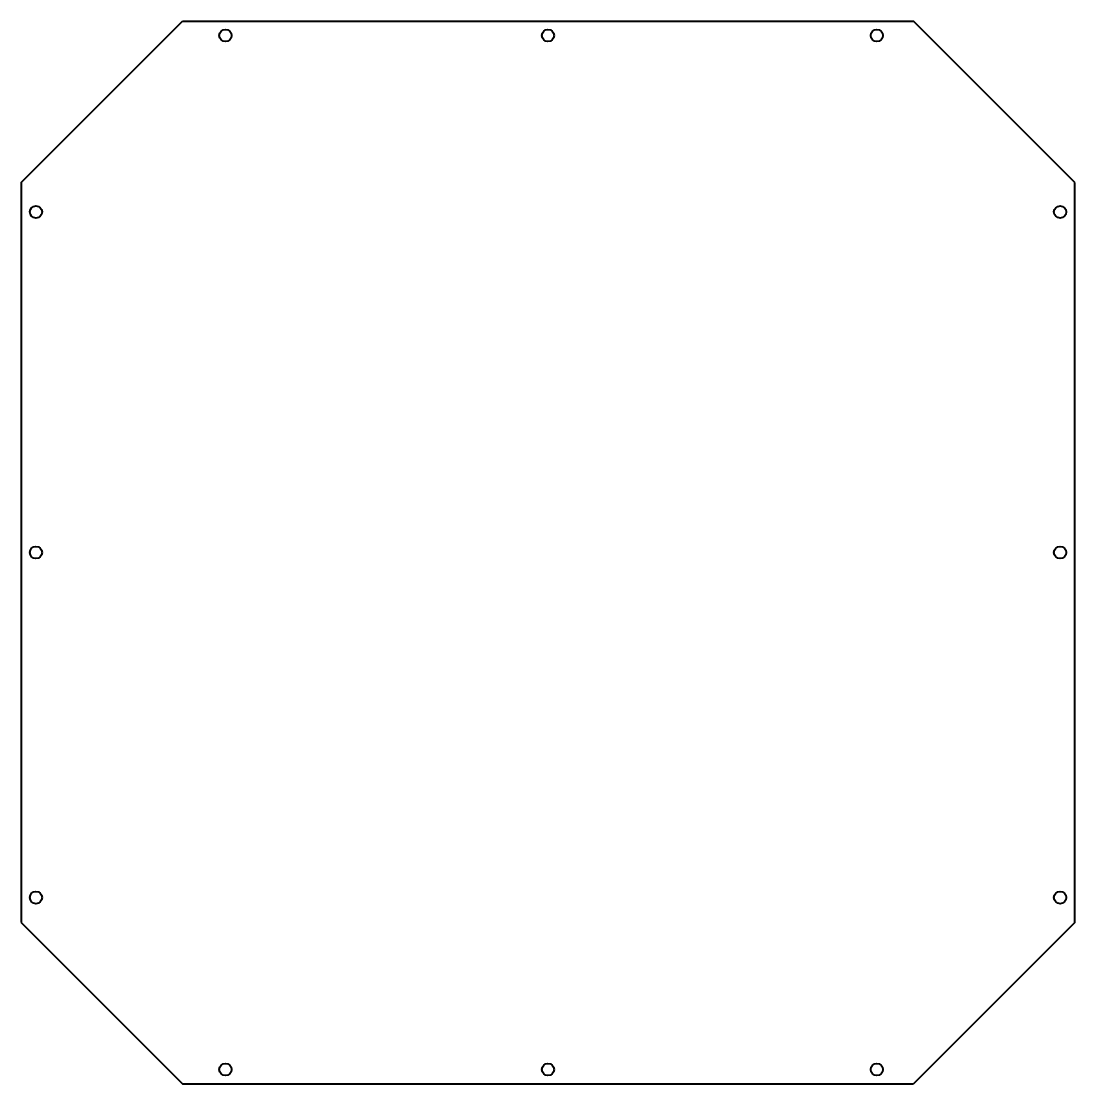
# Model space of a CAD drawing. Header units: inches. Extents: x -13.1 to 12.8, y -12.3 to 13.8.
import ezdxf

# ---------------------------------------------------------------- set-up
doc = ezdxf.new("R2010")
doc.units = ezdxf.units.IN
doc.header["$MEASUREMENT"] = 0
doc.layers.add('ModelSketch_Visible', color=7, linetype='Continuous', lineweight=40)

msp = doc.modelspace()

# ---------------------------------------------------------------- linework, layer by layer
at = {"layer": 'ModelSketch_Visible'}
for p, q in [((-13.143, 9.878), (-9.171, 13.85)), ((-9.171, 13.85), (8.81, 13.85)), ((12.782, 9.878), (8.81, 13.85)), ((-13.143, 9.878), (-13.143, -8.329)), ((12.782, -8.329), (12.782, 9.878)), ((-13.143, -8.329), (-9.171, -12.301)), ((12.782, -8.329), (8.81, -12.301)), ((-9.171, -12.301), (8.81, -12.301))]:
    msp.add_line(p, q, dxfattribs=at)
for centre in [(-8.119, 13.5), (-0.181, 13.5), (7.912, 13.5), (-12.781, 9.155), (12.42, 9.155), (-12.781, 0.774), (12.42, 0.774), (-12.781, -7.719), (12.42, -7.719), (-8.119, -11.951), (-0.181, -11.951), (7.912, -11.951)]:
    msp.add_circle(centre, 0.15, dxfattribs=at)

doc.saveas('drawing.dxf')
